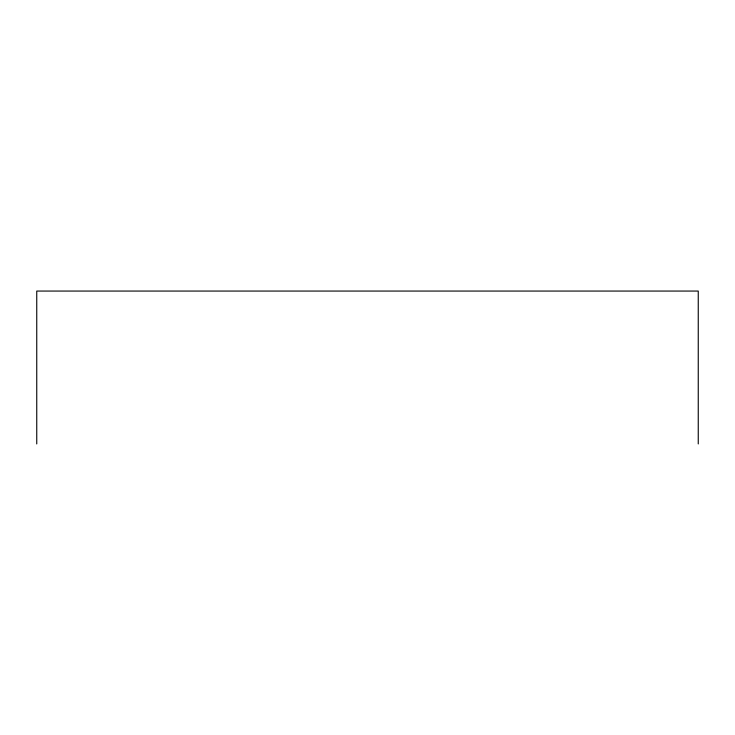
<?xml version="1.0" encoding="UTF-8"?>
<svg xmlns="http://www.w3.org/2000/svg" width="735" height="735" viewBox="0 0 735 735"><rect width="100%" height="100%" fill="white"/><g stroke="black" fill="none" stroke-linecap="round" stroke-linejoin="round"><path stroke-width="1.1" d="M698.25 443.94L698.25 291.06L36.75 291.06L36.75 443.94"/></g></svg>
